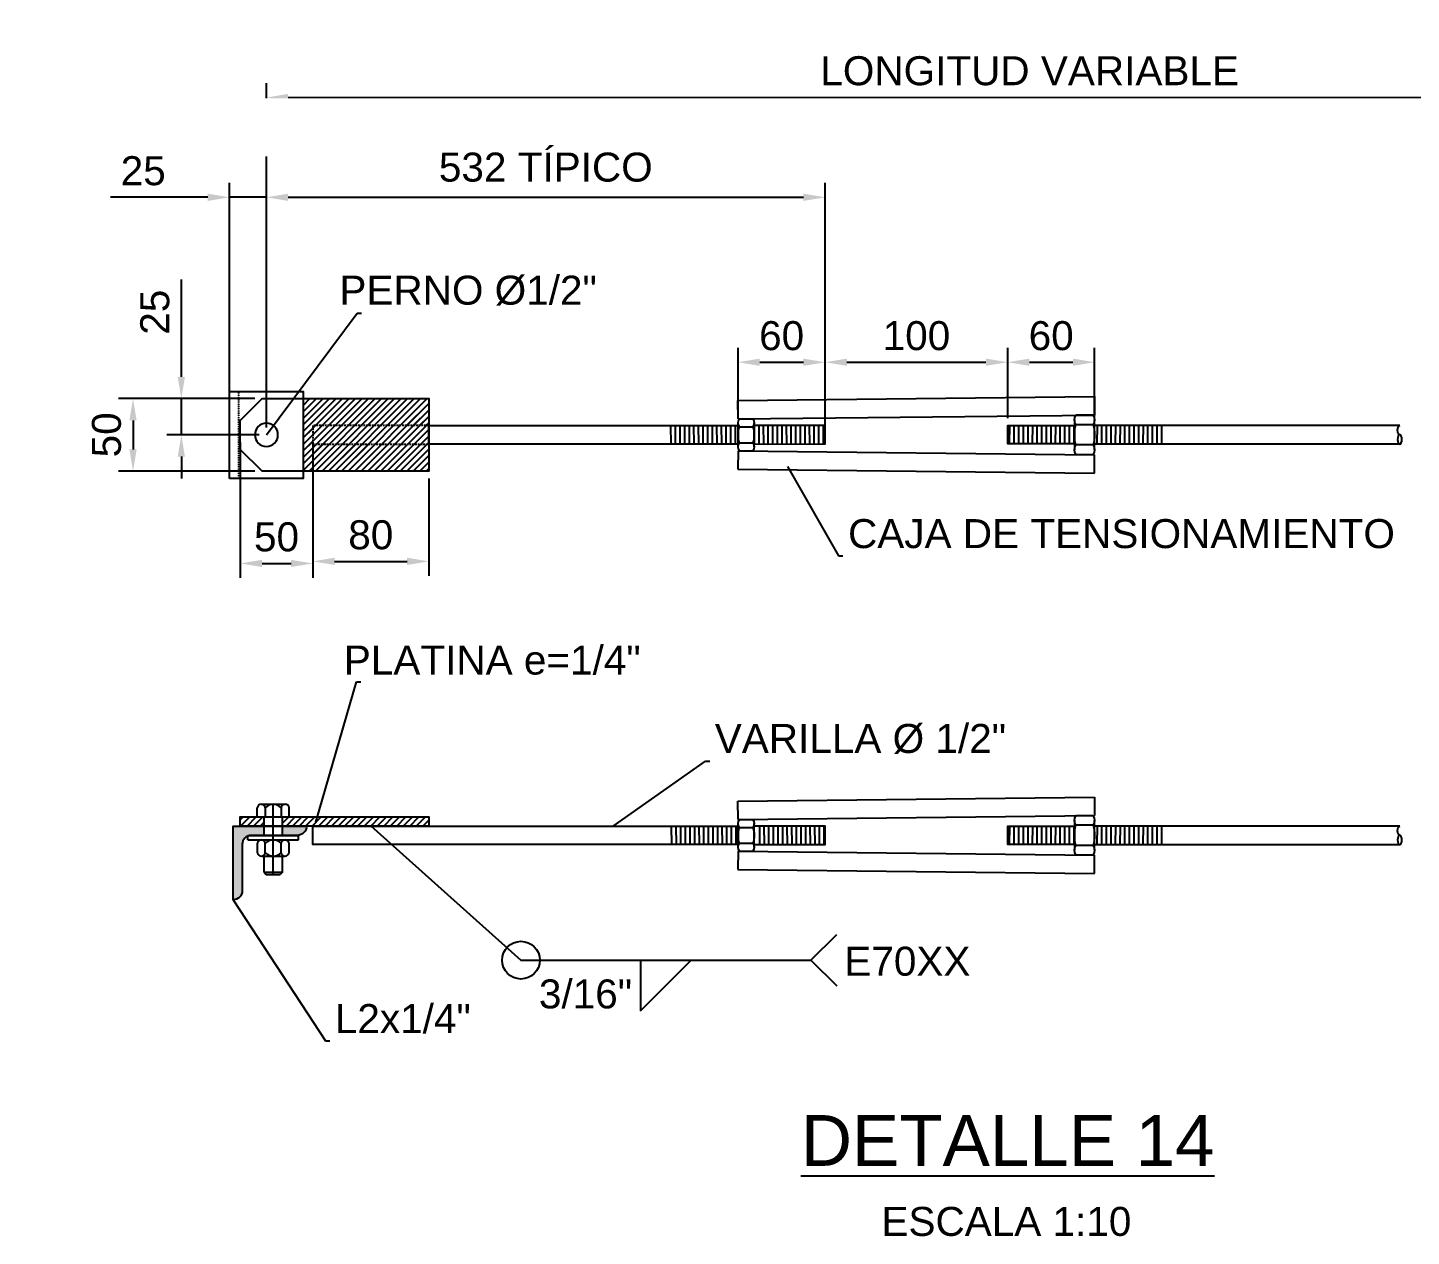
# Model space of a CAD drawing. Header units: millimetres. Extents: x -241278 to 318497, y -110515 to 29234.
# Drawn here: x -12782 to -11828, y -43249 to -42416 of the extents above; entities that cross this region are included whole.
import ezdxf
from ezdxf import colors
from ezdxf.entities.mleader import LeaderData, LeaderLine
from ezdxf.enums import TextEntityAlignment as Align
from ezdxf.math import Vec2, Vec3

# ---------------------------------------------------------------- set-up
doc = ezdxf.new("R2010")
doc.units = ezdxf.units.MM
doc.header["$LTSCALE"] = 0.1
doc.linetypes.add('HIDDEN', pattern=[0.375, 0.25, -0.125])
doc.linetypes.add('HIDDENX2', pattern=[19.05, 12.7, -6.35])
for name, color, linetype in [('EE-ACHURADOS', 9, 'Continuous'), ('EE-L 2x1-4', 121, 'Continuous'), ('EE-LAMINA 1-4', 161, 'Continuous'), ('EE-OCULTAS', 8, 'HIDDEN'), ('EE-PERNO 1-2', 213, 'Continuous'), ('EE-RIOSTRA 1-2', 51, 'Continuous'), ('EE-TEXTO 1', 4, 'Continuous'), ('EE-TEXTO 2', 2, 'Continuous'), ('SIM-ACHURADOS', 8, 'Continuous'), ('SIM-COTAS', 1, 'Continuous'), ('SIM-OCULTOS', 8, 'HIDDENX2')]:
    doc.layers.add(name, color=color, linetype=linetype)
doc.styles.add('ARIAL EE', font='arial.ttf')
doc.styles.get("Standard").update_dxf_attribs({"font": 'arial.ttf'})
doc.dimstyles.new('EE 1_STANDAR', dxfattribs={"dimtxt": 2, "dimasz": 1.5, "dimexe": 1, "dimexo": 0.5, "dimgap": 0.8, "dimtad": 1, "dimdec": 0, "dimdsep": 46, "dimtxsty": 'Standard', "dimcen": 0.09, "dimclrd": 256, "dimclre": 256, "dimclrt": 2, "dimadec": 0, "dimazin": 0, "dimtfac": 1, "dimtdec": 0, "dimtix": 1, "dimtmove": 0, "dimatfit": 2, "dimfxl": 1, "dimtolj": 1, "dimlwd": -1, "dimlwe": -1, "dimarcsym": 1})
pattern_1 = [(45, (-202303.136, 98086.284), (-2.24506403, 2.24506403), [])]
pattern_2 = [(45, (-202303.136, 98216.546), (-2.24506403, 2.24506403), [])]

# ---------------------------------------------------------------- blocks, each defined once
blk = doc.blocks.new('TENSOR')
for p, q in [((-16.96, 23.66), (228.98, 26.38)), ((-16.79, 10.96), (-16.96, 23.66)), ((228.98, 26.38), (229.15, 13.68)), ((-16.79, 10.96), (229.15, 13.68)), ((-15.81, 10.97), (-6.71, 10.97)), ((215.16, -10.25), (215.16, 10.25)), ((216.16, 13.5), (228.16, 13.5)), ((229.16, 10.25), (229.16, -10.25)), ((-16.81, 8.23), (-16.81, -8.23)), ((-16.81, -6.35), (-16.81, 6.35)), ((-15.81, 5.48), (-6.71, 5.48)), ((-5.71, 8.23), (-5.71, -8.23)), ((228.16, 7), (216.16, 7)), ((-15.81, -5.48), (-6.71, -5.48)), ((228.16, -7), (216.16, -7)), ((-16.79, -10.96), (-16.96, -23.66)), ((-16.79, -10.96), (229.15, -13.68)), ((-15.81, -10.97), (-6.71, -10.97)), ((228.16, -13.5), (216.16, -13.5)), ((228.98, -26.38), (229.15, -13.68)), ((-16.96, -23.66), (228.98, -26.38))]:
    blk.add_line(p, q)
for centre, radius, start, end in [((-12.55, 8.23), 4.26, 139.93201, 220.06799), ((-9.97, 8.23), 4.26, 319.93201, 40.06799), ((220.94, 10.25), 5.78, 145.79454, 214.20546), ((223.37, 10.25), 5.78, 325.79454, 34.20546), ((-1.26, 0), 15.54, 159.33452, 200.66548), ((-21.25, 0), 15.54, 339.33452, 20.66548), ((240.16, 0), 25, 163.7398, 196.26021), ((204.16, 0), 25, 343.7398, 16.26021), ((-12.55, -8.23), 4.26, 139.93201, 220.06799), ((-9.97, -8.23), 4.26, 319.93201, 40.06799), ((220.94, -10.25), 5.78, 145.79454, 214.20546), ((223.37, -10.25), 5.78, 325.79454, 34.20546)]:
    blk.add_arc(centre, radius, start, end)
blk = doc.blocks.new('PL1')
blk.add_lwpolyline([(-6.35, -112), (25, -112), (25, 3), (10, 18), (-10, 18), (-25, 3), (-25, -112), (-6.35, -112)])
blk.add_circle((0, 0), 8)
blk = doc.blocks.new('*D282')
at = {"layer": 'SIM-COTAS', "transparency": 16777216}
for p, q in [((-12617.58, -42691.51), (-12617.58, -42453.89)), ((-11564.65, -42691.51), (-11564.65, -42453.89)), ((-12602.58, -42463.89), (-11579.65, -42463.89))]:
    blk.add_line(p, q, dxfattribs=at)
for points in [[(-12602.58, -42461.39), (-12602.58, -42466.39), (-12617.58, -42463.89)], [(-11579.65, -42461.39), (-11579.65, -42466.39), (-11564.65, -42463.89)]]:
    blk.add_solid(points, dxfattribs=at)
at = {"layer": 'SIM-COTAS', "color": 2, "transparency": 16777216, "insert": (-12091.12, -42445.54), "char_height": 20, "attachment_point": 5}
blk.add_mtext('\\A1;LONGITUD VARIABLE', dxfattribs=at)
blk = doc.blocks.new('*D243')
at = {"layer": 'SIM-COTAS', "transparency": 16777216}
for p, q in [((-12617.58, -42691.51), (-12617.58, -42522.7)), ((-12232.13, -42691.47), (-12232.13, -42522.7)), ((-12602.58, -42532.7), (-12247.13, -42532.7))]:
    blk.add_line(p, q, dxfattribs=at)
for points in [[(-12602.58, -42530.2), (-12602.58, -42535.2), (-12617.58, -42532.7)], [(-12247.13, -42530.2), (-12247.13, -42535.2), (-12232.13, -42532.7)]]:
    blk.add_solid(points, dxfattribs=at)
at = {"layer": 'SIM-COTAS', "color": 2, "transparency": 16777216, "insert": (-12424.86, -42512), "char_height": 20, "attachment_point": 5}
blk.add_mtext('\\A1;532 TÍPICO', dxfattribs=at)
blk = doc.blocks.new('*D244')
at = {"layer": 'SIM-COTAS', "transparency": 16777216}
for p, q in [((-12642.98, -42681.51), (-12642.98, -42522.7)), ((-12617.58, -42691.51), (-12617.58, -42522.7)), ((-12657.98, -42532.7), (-12725.12, -42532.7)), ((-12617.58, -42532.7), (-12642.98, -42532.7)), ((-12602.58, -42532.7), (-12587.58, -42532.7))]:
    blk.add_line(p, q, dxfattribs=at)
for points in [[(-12657.98, -42530.2), (-12657.98, -42535.2), (-12642.98, -42532.7)], [(-12602.58, -42530.2), (-12602.58, -42535.2), (-12617.58, -42532.7)]]:
    blk.add_solid(points, dxfattribs=at)
at = {"layer": 'SIM-COTAS', "color": 2, "transparency": 16777216, "insert": (-12702.55, -42514.49), "char_height": 20, "attachment_point": 5}
blk.add_mtext('\\A1;25', dxfattribs=at)
blk = doc.blocks.new('*D245')
at = {"layer": 'SIM-COTAS', "transparency": 16777216}
for p, q in [((-12676.25, -42656.51), (-12676.25, -42589.37)), ((-12625.58, -42671.51), (-12686.25, -42671.51)), ((-12676.25, -42696.51), (-12676.25, -42671.51)), ((-12622.58, -42696.51), (-12686.25, -42696.51)), ((-12676.25, -42711.51), (-12676.25, -42726.51))]:
    blk.add_line(p, q, dxfattribs=at)
for points in [[(-12678.75, -42656.51), (-12673.75, -42656.51), (-12676.25, -42671.51)], [(-12678.75, -42711.51), (-12673.75, -42711.51), (-12676.25, -42696.51)]]:
    blk.add_solid(points, dxfattribs=at)
at = {"layer": 'SIM-COTAS', "color": 2, "transparency": 16777216, "insert": (-12694.46, -42611.94), "char_height": 20, "attachment_point": 5, "rotation": 90}
blk.add_mtext('\\A1;25', dxfattribs=at)
blk = doc.blocks.new('*D246')
at = {"layer": 'SIM-COTAS', "transparency": 16777216}
for p, q in [((-12625.58, -42671.51), (-12719.58, -42671.51)), ((-12709.58, -42686.51), (-12709.58, -42706.51)), ((-12625.58, -42721.51), (-12719.58, -42721.51))]:
    blk.add_line(p, q, dxfattribs=at)
for points in [[(-12712.08, -42686.51), (-12707.08, -42686.51), (-12709.58, -42671.51)], [(-12712.08, -42706.51), (-12707.08, -42706.51), (-12709.58, -42721.51)]]:
    blk.add_solid(points, dxfattribs=at)
at = {"layer": 'SIM-COTAS', "color": 2, "transparency": 16777216, "insert": (-12727.79, -42696.51), "char_height": 20, "attachment_point": 5, "rotation": 90}
blk.add_mtext('\\A1;50', dxfattribs=at)
blk = doc.blocks.new('*D247')
at = {"layer": 'SIM-COTAS', "transparency": 16777216}
for p, q in [((-12635.58, -42701.51), (-12635.58, -42795.19)), ((-12585.58, -42701.51), (-12585.58, -42795.19)), ((-12620.58, -42785.19), (-12600.58, -42785.19))]:
    blk.add_line(p, q, dxfattribs=at)
for points in [[(-12620.58, -42782.69), (-12620.58, -42787.69), (-12635.58, -42785.19)], [(-12600.58, -42782.69), (-12600.58, -42787.69), (-12585.58, -42785.19)]]:
    blk.add_solid(points, dxfattribs=at)
at = {"layer": 'SIM-COTAS', "color": 2, "transparency": 16777216, "insert": (-12610.58, -42766.98), "char_height": 20, "attachment_point": 5}
blk.add_mtext('\\A1;50', dxfattribs=at)
blk = doc.blocks.new('*D248')
at = {"layer": 'SIM-COTAS', "transparency": 16777216}
for p, q in [((-12585.58, -42701.51), (-12585.58, -42793.76)), ((-12505.58, -42726.51), (-12505.58, -42793.76)), ((-12570.58, -42783.76), (-12520.58, -42783.76))]:
    blk.add_line(p, q, dxfattribs=at)
for points in [[(-12570.58, -42781.26), (-12570.58, -42786.26), (-12585.58, -42783.76)], [(-12520.58, -42781.26), (-12520.58, -42786.26), (-12505.58, -42783.76)]]:
    blk.add_solid(points, dxfattribs=at)
at = {"layer": 'SIM-COTAS', "color": 2, "transparency": 16777216, "insert": (-12545.58, -42765.55), "char_height": 20, "attachment_point": 5}
blk.add_mtext('\\A1;80', dxfattribs=at)
blk = doc.blocks.new('AWS-FILL')
for p, q in [((0, 0), (20, 0)), ((8.25, -3.5), (11.75, 0)), ((8.25, 0), (8.25, -3.5))]:
    blk.add_line(p, q)
at = {"layer": 'EE-TEXTO 2', "style": 'ARIAL EE', "flags": 12}
blk.add_attdef('VALOR_SOLDADURA', text='', height=2, dxfattribs=at).set_placement((7.832, -2.725), align=Align.RIGHT)
blk.add_attdef('DE-TANTO-CADA-TANTO', (12.68, -2.683), '', height=2, dxfattribs=at)
blk = doc.blocks.new('OBSERVACION')
for q in [(1.778, 1.778), (1.778, -1.778)]:
    blk.add_line((0, 0), q)
at = {"layer": 'EE-TEXTO 2', "style": 'ARIAL EE', "flags": 4}
blk.add_attdef('OBSERVACION', (2.304, -1.073), '', height=2, dxfattribs=at)
blk = doc.blocks.new('*D251')
at = {"layer": 'SIM-COTAS', "transparency": 16777216}
for p, q in [((-12232.13, -42685.12), (-12232.13, -42636.44)), ((-12106.27, -42685.12), (-12106.27, -42636.44)), ((-12217.13, -42646.44), (-12121.27, -42646.44))]:
    blk.add_line(p, q, dxfattribs=at)
for points in [[(-12217.13, -42643.94), (-12217.13, -42648.94), (-12232.13, -42646.44)], [(-12121.27, -42643.94), (-12121.27, -42648.94), (-12106.27, -42646.44)]]:
    blk.add_solid(points, dxfattribs=at)
at = {"layer": 'SIM-COTAS', "color": 2, "transparency": 16777216, "insert": (-12169.2, -42628.23), "char_height": 20, "attachment_point": 5}
blk.add_mtext('\\A1;100', dxfattribs=at)
blk = doc.blocks.new('*D252')
at = {"layer": 'SIM-COTAS', "transparency": 16777216}
for p, q in [((-12106.27, -42685.12), (-12106.27, -42636.44)), ((-12046.27, -42685.12), (-12046.27, -42636.44)), ((-12091.27, -42646.44), (-12061.27, -42646.44))]:
    blk.add_line(p, q, dxfattribs=at)
for points in [[(-12091.27, -42643.94), (-12091.27, -42648.94), (-12106.27, -42646.44)], [(-12061.27, -42643.94), (-12061.27, -42648.94), (-12046.27, -42646.44)]]:
    blk.add_solid(points, dxfattribs=at)
at = {"layer": 'SIM-COTAS', "color": 2, "transparency": 16777216, "insert": (-12076.27, -42628.23), "char_height": 20, "attachment_point": 5}
blk.add_mtext('\\A1;60', dxfattribs=at)
blk = doc.blocks.new('*D253')
at = {"layer": 'SIM-COTAS', "transparency": 16777216}
for p, q in [((-12292.23, -42685.15), (-12292.23, -42636.44)), ((-12232.13, -42685.12), (-12232.13, -42636.44)), ((-12277.23, -42646.44), (-12247.13, -42646.44))]:
    blk.add_line(p, q, dxfattribs=at)
for points in [[(-12277.23, -42643.94), (-12277.23, -42648.94), (-12292.23, -42646.44)], [(-12247.13, -42643.94), (-12247.13, -42648.94), (-12232.13, -42646.44)]]:
    blk.add_solid(points, dxfattribs=at)
at = {"layer": 'SIM-COTAS', "color": 2, "transparency": 16777216, "insert": (-12262.18, -42628.23), "char_height": 20, "attachment_point": 5}
blk.add_mtext('\\A1;60', dxfattribs=at)
blk = doc.blocks.new('angulo')
at = {"layer": 'EE-L 2x1-4'}
blk.add_lwpolyline([(0, -30), (0, 30), (50.8, 30), (50.8, -30), (0, -30)], dxfattribs=at)
at = {"layer": 'EE-OCULTAS'}
blk.add_line((6.35, -30), (6.35, 30), dxfattribs=at)
blk = doc.blocks.new('TÍTULO')
at = {"layer": 'EE-TEXTO 1', "style": 'ARIAL EE'}
blk.add_attdef('%%UTÍTULO', text='', height=3.5, dxfattribs=at).set_placement((0, 0), align=Align.MIDDLE_CENTER)
at = {"layer": 'EE-TEXTO 2', "style": 'ARIAL EE'}
for tag, p in [('SUBTÍTULO', (0, -4.24)), ('ESCALA', (0, -5.706))]:
    blk.add_attdef(tag, text='', height=2, dxfattribs=at).set_placement(p, align=Align.MIDDLE_CENTER)

msp = doc.modelspace()

# ---------------------------------------------------------------- hatches: boundary and pattern name
at = {"layer": 'EE-ACHURADOS'}
h = msp.add_hatch(dxfattribs=at)
h.set_pattern_fill('LINE', color=256, angle=270.28956, style=0)
h.set_pattern_definition([(270.289558, (43560.887, -67122.279), (3.17495945, 0.01604556), [])])
h.paths.add_polyline_path([(-12340.61, -42690.16), (-12340.61, -42702.86), (-12293.11, -42702.86), (-12293.11, -42690.16)])
h = msp.add_hatch(dxfattribs=at)
h.set_pattern_fill('LINE', color=256, angle=270.28956, style=0)
h.set_pattern_definition([(270.289558, (43551.7614, -67122.279), (3.17495945, 0.01604556), [])])
h.paths.add_polyline_path([(-12281.13, -42696.51), (-12231.13, -42696.51), (-12231.13, -42690.16), (-12281.13, -42690.16)])
edge = h.paths.add_edge_path()
edge.add_arc((-12285.39, -42704.73), 4.26, 26.14373, 40.06799)
edge.add_arc((-12296.67, -42696.51), 15.54, 339.33452, 360)
edge.add_line((-12281.13, -42696.51), (-12231.13, -42696.51))
edge.add_line((-12231.13, -42696.51), (-12231.13, -42702.86))
edge.add_line((-12231.13, -42702.86), (-12281.57, -42702.86))
h = msp.add_hatch(dxfattribs=at)
h.set_pattern_fill('LINE', color=256, angle=270.28956, style=0)
h.set_pattern_definition([(269.710442, (-67893.1658, -67122.2474), (-3.17495945, 0.01604556), [])])
edge = h.paths.add_edge_path()
edge.add_line((-12106.27, -42690.12), (-12106.27, -42696.47))
edge.add_line((-12106.27, -42696.47), (-12060.27, -42696.47))
edge.add_arc((-12035.27, -42696.51), 25, 165.21073, 179.92755, ccw=False)
edge.add_line((-12059.44, -42690.12), (-12106.27, -42690.12))
edge = h.paths.add_edge_path()
edge.add_line((-12106.27, -42696.47), (-12106.27, -42702.82))
edge.add_line((-12106.27, -42702.82), (-12059.46, -42702.82))
edge.add_arc((-12035.27, -42696.51), 25, 179.92755, 194.63944, ccw=False)
edge.add_line((-12060.27, -42696.47), (-12106.27, -42696.47))
h = msp.add_hatch(dxfattribs=at)
h.set_pattern_fill('LINE', color=256, angle=270.28956, style=0)
h.set_pattern_definition([(269.710442, (-67899.3857, -67122.2474), (-3.17495945, 0.01604556), [])])
h.paths.add_polyline_path([(-11997.89, -42690.12), (-11997.89, -42702.82), (-12045.39, -42702.82), (-12045.39, -42690.12)])
h = msp.add_hatch(dxfattribs=at)
h.set_pattern_fill('LINE', color=256, angle=270.28956, style=0)
h.set_pattern_definition([(270.289558, (43561.3705, -67398.4814), (3.17495945, 0.01604556), [])])
h.paths.add_polyline_path([(-12340.12, -42966.36), (-12340.12, -42979.06), (-12292.62, -42979.06), (-12292.62, -42966.36)])
h = msp.add_hatch(dxfattribs=at)
h.set_pattern_fill('LINE', color=256, angle=270.28956, style=0)
h.set_pattern_definition([(270.289558, (43561.7614, -67398.4814), (3.17495945, 0.01604556), [])])
h.paths.add_polyline_path([(-12232.23, -42972.71), (-12232.23, -42966.36), (-12279.73, -42966.36), (-12279.73, -42972.71)])
h.paths.add_polyline_path([(-12232.23, -42979.06), (-12232.23, -42972.71), (-12279.73, -42972.71), (-12279.73, -42979.06)])
h = msp.add_hatch(dxfattribs=at)
h.set_pattern_fill('LINE', color=256, angle=270.28956, style=0)
h.set_pattern_definition([(269.710442, (-67893.1658, -67398.4498), (-3.17495945, 0.01604556), [])])
edge = h.paths.add_edge_path()
edge.add_line((-12106.27, -42966.33), (-12106.27, -42972.68))
edge.add_line((-12106.27, -42972.68), (-12060.27, -42972.68))
edge.add_arc((-12035.27, -42972.71), 25, 165.21073, 179.92755, ccw=False)
edge.add_line((-12059.44, -42966.33), (-12106.27, -42966.33))
edge = h.paths.add_edge_path()
edge.add_line((-12106.27, -42972.68), (-12106.27, -42979.03))
edge.add_line((-12106.27, -42979.03), (-12059.46, -42979.03))
edge.add_arc((-12035.27, -42972.71), 25, 179.92755, 194.63944, ccw=False)
edge.add_line((-12060.27, -42972.68), (-12106.27, -42972.68))
h = msp.add_hatch(dxfattribs=at)
h.set_pattern_fill('LINE', color=256, angle=270.28956, style=0)
h.set_pattern_definition([(269.710442, (-67899.3857, -67398.4498), (-3.17495945, 0.01604556), [])])
h.paths.add_polyline_path([(-11997.89, -42966.33), (-11997.89, -42979.03), (-12045.39, -42979.03), (-12045.39, -42966.33)])
at = {"layer": 'SIM-ACHURADOS'}
h = msp.add_hatch(dxfattribs=at)
h.set_pattern_fill('LINE', color=256, angle=45)
h.set_pattern_definition(pattern_1)
h.paths.add_polyline_path([(-12620.58, -42671.51), (-12635.58, -42686.51), (-12635.58, -42706.51), (-12620.58, -42721.51), (-12592.18, -42721.51), (-12592.18, -42671.51)], flags=17)
h.paths.add_polyline_path([(-12620.58, -42671.51), (-12635.58, -42686.51), (-12635.58, -42706.51), (-12620.58, -42721.51), (-12505.58, -42721.51), (-12505.58, -42690.16), (-12505.58, -42671.51)])
h = msp.add_hatch(dxfattribs=at)
h.set_pattern_fill('LINE', color=256, angle=45)
h.set_pattern_definition(pattern_1)
h.paths.add_polyline_path([(-12505.58, -42671.51), (-12592.18, -42671.51), (-12592.18, -42721.51), (-12505.58, -42721.51), (-12505.58, -42702.86), (-12585.58, -42702.86), (-12585.58, -42690.16), (-12505.58, -42690.16)])
h = msp.add_hatch(color=256, dxfattribs=at)
h.dxf.hatch_style = 1
h.paths.add_polyline_path([(-12640.6, -42966.36), (-12640.6, -43017.16, 0.414214), (-12634.25, -43010.81), (-12634.25, -42979.01, -0.304573), (-12630.33, -42973.18), (-12630.33, -42972.71), (-12619.22, -42972.71), (-12619.22, -42966.36)])
h = msp.add_hatch(dxfattribs=at)
h.set_pattern_fill('LINE', color=256, angle=45)
h.set_pattern_definition(pattern_2)
h.paths.add_polyline_path([(-12635.58, -42960.01), (-12635.58, -42966.36), (-12619.22, -42966.36), (-12619.22, -42960.01)])
h = msp.add_hatch(dxfattribs=at)
h.set_pattern_fill('LINE', color=256, angle=45)
h.set_pattern_definition(pattern_2)
h.paths.add_polyline_path([(-12505.58, -42966.36), (-12505.58, -42960.01), (-12606.52, -42960.01), (-12606.52, -42966.36)])
h = msp.add_hatch(color=256, dxfattribs=at)
h.dxf.hatch_style = 1
h.paths.add_polyline_path([(-12596.15, -42972.71, 0.414214), (-12589.8, -42966.36), (-12606.52, -42966.36), (-12606.52, -42972.71)])

# ---------------------------------------------------------------- linework, layer by layer
at = {"layer": 'EE-L 2x1-4'}
msp.add_lwpolyline([(-12596.15, -42972.71), (-12627.95, -42972.71, 0.414214), (-12634.25, -42979.01), (-12634.25, -43010.81, -0.414214), (-12640.6, -43017.16), (-12640.6, -42966.36), (-12589.8, -42966.36, -0.414214)], format="xyb", close=True, dxfattribs=at)
at = {"layer": 'EE-LAMINA 1-4'}
msp.add_lwpolyline([(-12635.58, -42966.36), (-12635.58, -42960.01), (-12505.58, -42960.01), (-12505.58, -42966.36)], close=True, dxfattribs=at)
at = {"layer": 'EE-PERNO 1-2'}
for p, q in [((-12623.87, -42960.01), (-12623.87, -42953.78)), ((-12621.12, -42951.28), (-12604.62, -42951.28)), ((-12618.37, -42953.78), (-12618.37, -42960.01)), ((-12612.87, -42999.69), (-12612.87, -42951.28)), ((-12607.37, -42953.78), (-12607.37, -42960.01)), ((-12601.87, -42960.01), (-12601.87, -42953.78)), ((-12623.87, -42960.01), (-12601.87, -42960.01)), ((-12619.22, -42972.71), (-12619.22, -42960.01)), ((-12606.52, -42972.71), (-12606.52, -42960.01)), ((-12630.33, -42972.71), (-12595.41, -42972.71)), ((-12630.33, -42975.88), (-12630.33, -42972.71)), ((-12630.33, -42975.88), (-12595.41, -42975.88)), ((-12595.41, -42975.88), (-12595.41, -42972.71)), ((-12623.78, -42984.7), (-12623.78, -42978.17)), ((-12618.32, -42984.7), (-12618.32, -42978.17)), ((-12607.41, -42984.7), (-12607.41, -42978.17)), ((-12601.96, -42984.7), (-12601.96, -42978.17)), ((-12621.05, -42986.99), (-12604.69, -42986.99)), ((-12619.22, -42998.19), (-12619.22, -42986.99)), ((-12606.52, -42998.19), (-12606.52, -42986.99)), ((-12619.22, -42998.19), (-12606.52, -42998.19)), ((-12619.22, -42998.19), (-12617.72, -42999.69)), ((-12617.72, -42999.69), (-12608.02, -42999.69)), ((-12617.72, -42999.69), (-12608.02, -42999.69)), ((-12606.52, -42998.19), (-12608.02, -42999.69))]:
    msp.add_line(p, q, dxfattribs=at)
for centre, radius, start, end in [((-12621.12, -42954.04), 2.76, 5.44496, 174.55504), ((-12612.87, -42958.64), 7.34, 41.47129, 138.52871), ((-12604.62, -42954.04), 2.76, 5.44496, 174.55504), ((-12621.05, -42978.65), 2.77, 9.98831, 170.01169), ((-12612.87, -42983.53), 7.64, 44.47057, 135.52943), ((-12604.69, -42978.65), 2.77, 9.98831, 170.01169), ((-12621.05, -42984.22), 2.77, 189.98831, 350.01169), ((-12612.87, -42979.35), 7.64, 224.47057, 315.52943), ((-12604.69, -42984.22), 2.77, 189.98831, 350.01169)]:
    msp.add_arc(centre, radius, start, end, dxfattribs=at)
at = {"layer": 'EE-RIOSTRA 1-2'}
for points in [[(-12292.23, -42702.86), (-12505.58, -42702.86), (-12505.58, -42690.16), (-12292.23, -42690.16)], [(-12281.13, -42702.85), (-12232.13, -42702.82), (-12232.13, -42690.12), (-12281.13, -42690.15)], [(-12060.27, -42702.82), (-12106.27, -42702.82), (-12106.27, -42690.12), (-12060.27, -42690.12)], [(-11835.82, -42690.12), (-12046.27, -42690.12)], [(-12046.27, -42702.82), (-11835.82, -42702.82)], [(-12292.23, -42979.06), (-12585.58, -42979.06), (-12585.58, -42966.36), (-12292.23, -42966.36)], [(-12281.13, -42979.06), (-12232.23, -42979.06), (-12232.23, -42966.36), (-12281.13, -42966.36)], [(-12060.27, -42979.03), (-12106.27, -42979.03), (-12106.27, -42966.33), (-12060.27, -42966.33)], [(-11835.82, -42966.33), (-12046.27, -42966.33)], [(-12046.27, -42979.03), (-11835.82, -42979.03)]]:
    msp.add_lwpolyline(points, dxfattribs=at)
at = {"layer": 'EE-RIOSTRA 1-2', "extrusion": (0, 0, -1)}
for centre in [(-11835.82, -42693.31), (-11835.82, -42969.51), (-11835.82, -42969.51)]:
    msp.add_ellipse(centre, major_axis=(0, 3.18), ratio=0.467779, start_param=3.141593, end_param=6.283185, dxfattribs=at)
for centre in [(-11835.82, -42699.67), (-11835.82, -42975.88), (-11835.82, -42975.88)]:
    msp.add_ellipse(centre, major_axis=(0, 3.18), ratio=0.467779, dxfattribs=at)
at = {"layer": 'SIM-COTAS'}
msp.add_circle((-12441.98, -43058.78), 13, dxfattribs=at)
at = {"layer": 'SIM-OCULTOS'}
msp.add_lwpolyline([(-12505.58, -42690.16), (-12585.58, -42690.16), (-12585.58, -42702.86), (-12505.58, -42702.86)], dxfattribs=at)

# ---------------------------------------------------------------- block references
at = {"layer": 'EE-L 2x1-4'}
msp.add_blockref('angulo', (-12642.98, -42696.51), dxfattribs=at)
at = {"layer": 'EE-LAMINA 1-4', "xscale": -1, "rotation": 89.99999967816736}
msp.add_blockref('PL1', (-12617.58, -42696.51), dxfattribs=at)
at = {"layer": 'EE-RIOSTRA 1-2', "xscale": -1, "rotation": 180.0000014536664}
for p in [(-12275.43, -42696.51), (-12275.43, -42972.71)]:
    msp.add_blockref('TENSOR', p, dxfattribs=at)
at = {"layer": 'SIM-COTAS', "xscale": 10, "yscale": 10, "zscale": 10}
msp.add_blockref('OBSERVACION', (-12241.98, -43058.78), dxfattribs=at).add_auto_attribs({'OBSERVACION': 'E70XX'})
at = {"layer": 'SIM-COTAS'}
ref = msp.add_blockref('AWS-FILL', (-12441.98, -43058.78), dxfattribs=dict(at, xscale=10, yscale=10, zscale=10))
ref.add_attrib('VALOR_SOLDADURA', '3/16"', dxfattribs={"layer": 'EE-TEXTO 2', "height": 20, "style": 'ARIAL EE', "flags": 12}).set_placement((-12365.32, -43092.06), align=Align.RIGHT)
ref = msp.add_blockref('TÍTULO', (-12100.86, -43235.61), dxfattribs=dict(at, xscale=10, yscale=10, zscale=10))
ref.add_attrib('ESCALA1:100', 'ESCALA 1:10', dxfattribs={"layer": 'EE-TEXTO 2', "height": 20, "style": 'ARIAL EE'}).set_placement((-12107.13, -43248.95), align=Align.CENTER)
ref.add_attrib('%%UVISTAENPLANTA', '%%UDETALLE 14', dxfattribs={"layer": 'EE-TEXTO 1', "height": 35, "style": 'ARIAL EE'}).set_placement((-12106.28, -43200.62), align=Align.CENTER)

# ---------------------------------------------------------------- texts
at = {"layer": 'SIM-COTAS', "color": 2, "char_height": 20, "attachment_point": 7, "style": 'ARIAL EE'}
for s, insert in [('PERNO %%C1/2"', (-12567.22, -42607.49)), ('CAJA DE TENSIONAMIENTO', (-12216.37, -42774.9)), ('PLATINA e=1/4"', (-12564.18, -42862.12)), ('VARILLA %%C 1/2"', (-12308.28, -42916.63)), ('L2x1/4"', (-12570.36, -43109.36))]:
    msp.add_mtext(s, dxfattribs=dict(at, insert=insert))

# ---------------------------------------------------------------- dimensions: what is measured, and where the dimension line sits
at = {"layer": 'SIM-COTAS'}
for base, p1, p2, text, picture, middle in [((-11564.65, -42463.89), (-12617.58, -42696.51), (-11564.65, -42696.51), 'LONGITUD VARIABLE', '*D282', (-12091.12, -42445.54)), ((-12232.13, -42532.7), (-12617.58, -42696.51), (-12232.13, -42696.47), '532 TÍPICO', '*D243', (-12424.86, -42512)), ((-12106.27, -42646.44), (-12232.13, -42690.12), (-12106.27, -42690.12), '100', '*D251', (-12169.2, -42628.23))]:
    dim = msp.add_linear_dim(base=base, p1=p1, p2=p2, text=text, dimstyle='EE 1_STANDAR', dxfattribs=at)
    dim.commit()
    dim.dimension.update_dxf_attribs({"geometry": picture, "text_midpoint": middle})
for base, p1, p2, picture, middle in [((-12642.98, -42532.7), (-12617.58, -42696.51), (-12642.98, -42686.51), '*D244', (-12702.55, -42532.7)), ((-12232.13, -42646.44), (-12292.23, -42690.15), (-12232.13, -42690.12), '*D253', (-12262.18, -42646.44)), ((-12046.27, -42646.44), (-12106.27, -42690.12), (-12046.27, -42690.12), '*D252', (-12076.27, -42646.44)), ((-12585.58, -42785.19), (-12635.58, -42696.51), (-12585.58, -42696.51), '*D247', (-12610.58, -42785.19))]:
    dim = msp.add_linear_dim(base=base, p1=p1, p2=p2, dimstyle='EE 1_STANDAR', dxfattribs=at)
    dim.commit()
    dim.dimension.update_dxf_attribs({"geometry": picture, "text_midpoint": middle, "dimtype": 160})
dim = msp.add_linear_dim(base=(-12676.25, -42671.51), p1=(-12617.58, -42696.51), p2=(-12620.58, -42671.51), angle=90, dimstyle='EE 1_STANDAR', dxfattribs=at)
dim.commit()
dim.dimension.update_dxf_attribs({"geometry": '*D245', "text_midpoint": (-12676.25, -42611.94), "dimtype": 160})
dim = msp.add_linear_dim(base=(-12709.58, -42721.51), p1=(-12620.58, -42671.51), p2=(-12620.58, -42721.51), angle=90, dimstyle='EE 1_STANDAR', dxfattribs=at)
dim.commit()
dim.dimension.update_dxf_attribs({"geometry": '*D246', "text_midpoint": (-12727.79, -42696.51)})
dim = msp.add_linear_dim(base=(-12505.58, -42783.76), p1=(-12585.58, -42696.51), p2=(-12505.58, -42721.51), dimstyle='EE 1_STANDAR', dxfattribs=at)
dim.commit()
dim.dimension.update_dxf_attribs({"geometry": '*D248', "text_midpoint": (-12545.58, -42765.55)})

# ---------------------------------------------------------------- leaders
at = {"layer": 'SIM-COTAS', "annotation_type": 0, "has_hookline": 1, "hookline_direction": 0}
for points in [[(-12617.58, -42696.51), (-12555.01, -42612.49), (-12553.51, -42612.49)], [(-12258.03, -42718.39), (-12222.87, -42779.9), (-12221.37, -42779.9)], [(-12583.46, -42963.62), (-12555.43, -42866.74), (-12553.93, -42866.74)], [(-12378.32, -42966.36), (-12314.78, -42921.63), (-12313.28, -42921.63)], [(-12640.6, -43017.16), (-12576.86, -43114.36), (-12575.36, -43114.36)]]:
    msp.add_leader(points, dimstyle='EE 1_STANDAR', override={"dimscale": 0, "dimgap": 0.5, "dimtad": 1}, dxfattribs=at)
at = {"layer": 'SIM-COTAS'}
msp.add_leader([(-12545.58, -42966.16), (-12441.98, -43058.78)], dimstyle='EE 1_STANDAR', dxfattribs=at)

# ---------------------------------------------------------------- next in the draw order: leaders
at = {"layer": 'SIM-COTAS', "linetype": 'Continuous'}
ml = msp.add_multileader_mtext('Standard', dxfattribs=at)
ml.set_content('\\A1;{\\C2;W 16x31 Ó VIGA TIPO 1 Ó VIGA TIPO 2}', color=256)
ml.set_leader_properties()
ml.build(insert=Vec2(0, 0))
ml.multileader.update_dxf_attribs({"dogleg_length": 0.0025, "arrow_head_size": 20, "scale": 10})
ctx = ml.context
ctx.base_point, ctx.scale, ctx.char_height, ctx.arrow_head_size, ctx.landing_gap_size, ctx.plane_origin = Vec3(-11401.42, -42484.51), 10, 20, 20, 10, Vec3(-40461.16, -35961.3)
ctx.text_align_type = 2
notes = []
notes.append((ctx, [(1, (1, 1, 0), (-11159.91, -42484.51), (-1, 0), 30.37, [(0, [(-11159.91, -42593.47)], 0, [])])]))
ctx.mtext.insert, ctx.mtext.width, ctx.mtext.defined_height, ctx.mtext.alignment, ctx.mtext.flow_direction = Vec3(-11200.28, -42474.34), 199.7235, 56.31, 3, 5
ctx.mtext.has_bg_fill, ctx.mtext.bg_color, ctx.mtext.bg_scale_factor, ctx.mtext.bg_transparency, ctx.mtext.use_window_bg_color = 1, -1027028792, 1.5, 0, 1
for ctx, leaders in notes:
    for number, flags, end, landing, length, lines in leaders:
        leader = LeaderData()
        leader.index, (leader.has_last_leader_line, leader.has_dogleg_vector, leader.attachment_direction) = number, flags
        leader.last_leader_point, leader.dogleg_vector, leader.dogleg_length = Vec3(end), Vec3(landing), length
        for number, points, colour, breaks in lines:
            line = LeaderLine()
            line.index, line.vertices, line.color, line.breaks = number, Vec3.list(points), colors.encode_raw_color(colour), breaks
            leader.lines.append(line)
        ctx.leaders.append(leader)

doc.saveas('drawing.dxf')
